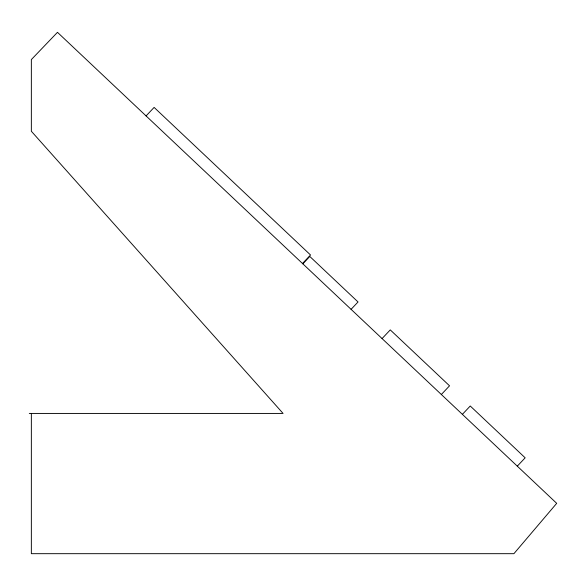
<?xml version="1.0" encoding="UTF-8"?>
<svg xmlns="http://www.w3.org/2000/svg" width="586" height="586" viewBox="0 0 586 586"><rect width="100%" height="100%" fill="white"/><g stroke="black" fill="none" stroke-linecap="round" stroke-linejoin="round"><path stroke-width="0.88" d="M146.075 115.918L154.111 107.406L310.536 254.991L302.501 263.502M302.837 263.817L309.789 256.448L358.039 301.966L351.087 309.342M382.072 338.576L390.269 329.896L449.543 385.815L441.346 394.503M462.383 414.346L470.25 406.003L525.166 457.82L517.299 466.163M29.3 413.43L283.075 413.43L31.351 131.257L31.351 59.574L57.472 32.318L556.7 503.337L513.907 553.682L31.351 553.682L31.351 413.43"/></g></svg>
